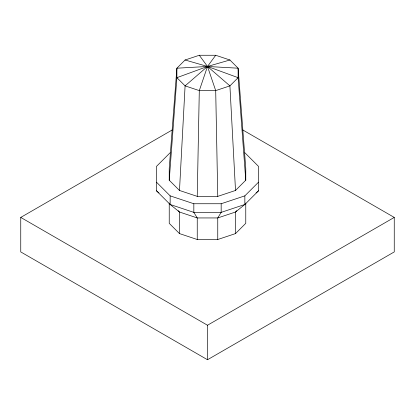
<?xml version="1.0" encoding="UTF-8"?>
<svg xmlns="http://www.w3.org/2000/svg" width="415" height="415" viewBox="0 0 415 415"><rect width="100%" height="100%" fill="white"/><g stroke="black" fill="none" stroke-linecap="round" stroke-linejoin="round"><path stroke-width="0.62" d="M197.244 196.378L199.299 90.61L207.5 66.467L215.701 55.262L229.91 59.999L238.111 68.2L245.768 168.366L245.768 180.209L235.513 190.459L217.756 196.378L197.244 196.378L179.488 190.459L169.232 180.209L169.232 168.366L176.889 68.2L185.09 59.999L199.299 55.262L215.701 55.262M179.488 190.459L185.09 85.874L207.5 66.467L229.91 59.999M169.232 180.209L176.889 77.672L176.889 68.2L207.5 66.467L238.111 68.2L238.111 77.672L245.768 180.209M170.15 152.725L156.481 166.394L156.481 190.807L170.15 204.476L179.488 212.024L197.244 217.942L217.756 217.942L235.513 212.024L244.85 204.476L258.519 190.807L258.519 166.394L244.85 152.725M156.481 182.18L170.15 195.854L193.831 203.744L221.169 203.744L244.85 195.854L258.519 182.18M236.851 210.685L235.513 212.024L235.513 233.588L217.756 239.507L197.244 239.507L179.488 233.588L169.232 223.337L169.232 203.039M235.513 233.588L245.768 223.337L245.768 203.039M256.071 192.913L258.519 190.807M242.832 129.994L394.25 217.419L394.25 251.921L207.5 359.738L20.75 251.921L20.75 217.419L172.168 129.994M20.75 217.419L207.5 325.236L394.25 217.419M185.09 59.999L207.5 66.467L238.111 77.672L229.91 85.874L215.701 90.61L199.299 90.61L185.09 85.874L176.889 77.672L207.5 66.467L229.91 85.874L235.513 190.459M156.481 190.807L158.929 192.913M178.149 210.685L179.488 212.024L179.488 233.588M199.299 55.262L207.5 66.467L215.701 90.61L217.756 196.378M244.85 195.854L244.85 204.476L221.169 212.371L193.831 212.371L170.15 204.476L170.15 195.854M221.169 203.744L221.169 212.371L217.756 217.942L217.756 239.507M207.5 325.236L207.5 359.738M197.244 239.507L197.244 217.942L193.831 212.371L193.831 203.744"/></g></svg>
